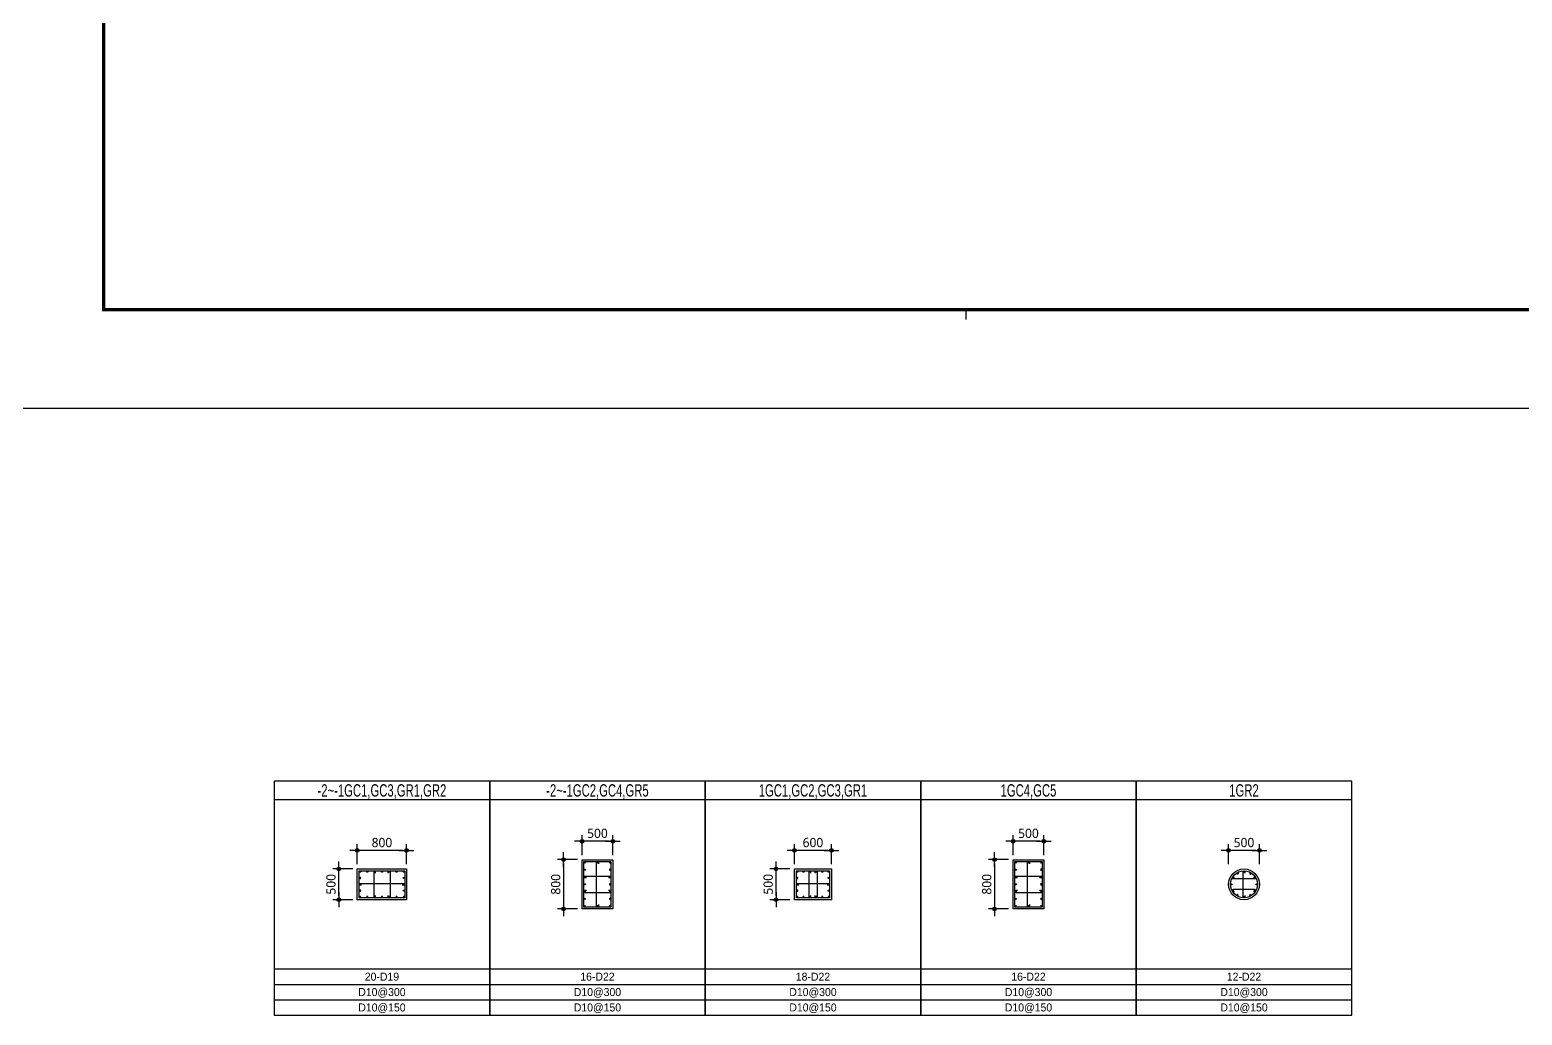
# Model space of a CAD drawing. Header units: millimetres. Extents: x 321717 to 696608, y -514806 to -16026.
# Drawn here: x 472662 to 496897, y -394555 to -378554 of the extents above; entities that cross this region are included whole.
import ezdxf
from ezdxf.enums import TextEntityAlignment as Align

# ---------------------------------------------------------------- set-up
doc = ezdxf.new("R2010")
doc.units = ezdxf.units.MM
doc.header["$LTSCALE"] = 65
doc.layers.get('Defpoints').update_dxf_attribs({"color": 145})
for name, color, linetype in [('BAR', 2, 'Continuous'), ('DIM', 7, 'Continuous'), ('EL4', 4, 'Continuous'), ('EL7', 7, 'Continuous'), ('EL8', 8, 'Continuous'), ('HOOP', 2, 'Continuous'), ('XREBAR', 1, 'Continuous')]:
    doc.layers.add(name, color=color, linetype=linetype)
doc.layers.add('TEXT', color=3, linetype='Continuous', lineweight=9)
doc.styles.add('돋음', font='Dotum.ttf')
doc.styles.add('맑은고딕', font='malgun_0.ttf')
doc.dimstyles.new('DIM_30', dxfattribs={"dimscale": 30, "dimtxt": 3, "dimasz": 1.2, "dimexe": 2, "dimexo": 1.5, "dimgap": 1, "dimtad": 1, "dimdec": 0, "dimdsep": 46, "dimtxsty": '맑은고딕', "dimblk1": 'DIMDOT', "dimblk2": 'DIMDOT', "dimsah": 1, "dimcen": 1, "dimdle": 2, "dimclrd": 7, "dimclre": 7, "dimclrt": 3, "dimadec": 0, "dimazin": 0, "dimtfac": 1, "dimtdec": 0, "dimtix": 1, "dimtmove": 2, "dimatfit": 3, "dimldrblk": 'DIMDOT', "dimfxl": 1, "dimtolj": 1, "dimarcsym": 0})

# ---------------------------------------------------------------- blocks, each defined once
blk = doc.blocks.new('dhs_sheet2e')
at = {"color": 7}
blk.add_line((20500.6, 1997.6), (20500.6, 1797.9), dxfattribs=at)
blk.add_lwpolyline([(84000, 0), (84000, 59329.4), (0, 59329.4), (0, 0)], close=True, dxfattribs=at)
at = {"color": 30, "const_width": 64.9}
blk.add_lwpolyline([(81003.6, 57331.7), (2996.4, 57331.7), (2996.4, 1997.6), (81003.6, 1997.6)], close=True, dxfattribs=at)
blk = doc.blocks.new('SDHSDHS')
at = {"color": 255, "xscale": 0.75, "yscale": 0.75, "zscale": 0.75}
blk.add_blockref('dhs_sheet2e', (0, 0), dxfattribs=at)
blk = doc.blocks.new('DIMDOT')
at = {"layer": 'DIM', "linetype": 'Continuous'}
blk.add_line((-2, 0), (2, 0), dxfattribs=at)
for radius in [0.5, 0.25]:
    blk.add_circle((0, 0), radius, dxfattribs=at)
blk = doc.blocks.new('*D150')
at = {"layer": 'Defpoints', "color": 0, "transparency": 16777216}
for p in [(507300, -134614), (507600, -134614), (507600, -135114)]:
    blk.add_point(p, dxfattribs=at)
at = {"layer": 'DIM', "color": 7, "lineweight": -2, "transparency": 16777216}
for p, q in [((507525, -134614), (507200, -134614)), ((507300, -135054), (507300, -134674)), ((507525, -135114), (507200, -135114))]:
    blk.add_line(p, q, dxfattribs=at)
at = {"layer": 'DIM', "color": 7, "lineweight": -2, "transparency": 16777216, "xscale": 60, "yscale": 60, "zscale": 60}
for p, rotation in [((507300, -134614), 90), ((507300, -135114), 270)]:
    blk.add_blockref('DIMDOT', p, dxfattribs=dict(at, rotation=rotation))
at = {"layer": 'DIM', "color": 3, "transparency": 16777216, "insert": (507173, -134864), "char_height": 150, "attachment_point": 5, "rotation": 90, "style": '맑은고딕'}
blk.add_mtext('\\A1;500', dxfattribs=at)
blk = doc.blocks.new('*D151')
at = {"layer": 'Defpoints', "color": 0, "transparency": 16777216}
for p in [(507600, -134314), (507600, -134614), (508400, -134614)]:
    blk.add_point(p, dxfattribs=at)
at = {"layer": 'DIM', "color": 7, "lineweight": -2, "transparency": 16777216}
for p, q in [((507600, -134539), (507600, -134214)), ((508400, -134539), (508400, -134214)), ((508340, -134314), (507660, -134314))]:
    blk.add_line(p, q, dxfattribs=at)
at = {"layer": 'DIM', "color": 7, "lineweight": -2, "transparency": 16777216, "xscale": 60, "yscale": 60, "zscale": 60, "rotation": 180}
blk.add_blockref('DIMDOT', (507600, -134314), dxfattribs=at)
at = {"layer": 'DIM', "color": 7, "lineweight": -2, "transparency": 16777216, "xscale": 60, "yscale": 60, "zscale": 60}
blk.add_blockref('DIMDOT', (508400, -134314), dxfattribs=at)
at = {"layer": 'DIM', "color": 3, "transparency": 16777216, "insert": (508000, -134187), "char_height": 150, "attachment_point": 5, "style": '맑은고딕'}
blk.add_mtext('\\A1;800', dxfattribs=at)
blk = doc.blocks.new('ST')
at = {"layer": 'BAR'}
blk.add_circle((0, 0), 14.5, dxfattribs=at)
blk = doc.blocks.new('BAR')
at = {"layer": 'BAR'}
blk.add_hatch(color=256, dxfattribs=at).paths.add_polyline_path([(0, -14.5, 1), (0, 14.5, 1)])
at = {"layer": 'BAR', "rotation": 180}
blk.add_blockref('ST', (0, 0), dxfattribs=at)
blk = doc.blocks.new('보')
at = {"layer": 'EL7'}
for p, q in [((0, -300), (3500, -300)), ((0, -3050), (3500, -3050))]:
    blk.add_line(p, q, dxfattribs=at)
blk.add_lwpolyline([(0, 0), (0, -3800), (3500, -3800), (3500, 0)], close=True, dxfattribs=at)
at = {"layer": 'EL8'}
for p, q in [((0, -3300), (3500, -3300)), ((0, -3550), (3500, -3550))]:
    blk.add_line(p, q, dxfattribs=at)
blk = doc.blocks.new('*D152')
at = {"layer": 'Defpoints', "color": 0, "transparency": 16777216}
for p in [(511250, -140364), (510950, -141164), (511250, -141164)]:
    blk.add_point(p, dxfattribs=at)
at = {"layer": 'DIM', "color": 7, "lineweight": -2, "transparency": 16777216}
for p, q in [((511175, -140364), (510850, -140364)), ((510950, -140424), (510950, -141104)), ((511175, -141164), (510850, -141164))]:
    blk.add_line(p, q, dxfattribs=at)
at = {"layer": 'DIM', "color": 7, "lineweight": -2, "transparency": 16777216, "xscale": 60, "yscale": 60, "zscale": 60}
for p, rotation in [((510950, -140364), 90), ((510950, -141164), 270)]:
    blk.add_blockref('DIMDOT', p, dxfattribs=dict(at, rotation=rotation))
at = {"layer": 'DIM', "color": 3, "transparency": 16777216, "insert": (510823, -140764), "char_height": 150, "attachment_point": 5, "rotation": 90, "style": '맑은고딕'}
blk.add_mtext('\\A1;800', dxfattribs=at)
blk = doc.blocks.new('*D195')
at = {"layer": 'Defpoints', "color": 0, "transparency": 16777216}
for p in [(511250, -140064), (511250, -140364), (511750, -140364)]:
    blk.add_point(p, dxfattribs=at)
at = {"layer": 'DIM', "color": 7, "lineweight": -2, "transparency": 16777216}
for p, q in [((511250, -140289), (511250, -139964)), ((511690, -140064), (511310, -140064)), ((511750, -140289), (511750, -139964))]:
    blk.add_line(p, q, dxfattribs=at)
at = {"layer": 'DIM', "color": 7, "lineweight": -2, "transparency": 16777216, "xscale": 60, "yscale": 60, "zscale": 60, "rotation": 180}
blk.add_blockref('DIMDOT', (511250, -140064), dxfattribs=at)
at = {"layer": 'DIM', "color": 7, "lineweight": -2, "transparency": 16777216, "xscale": 60, "yscale": 60, "zscale": 60}
blk.add_blockref('DIMDOT', (511750, -140064), dxfattribs=at)
at = {"layer": 'DIM', "color": 3, "transparency": 16777216, "insert": (511500, -139937), "char_height": 150, "attachment_point": 5, "style": '맑은고딕'}
blk.add_mtext('\\A1;500', dxfattribs=at)
blk = doc.blocks.new('*D196')
at = {"layer": 'Defpoints', "color": 0, "transparency": 16777216}
for p in [(514400, -134614), (514700, -134614), (514700, -135114)]:
    blk.add_point(p, dxfattribs=at)
at = {"layer": 'DIM', "color": 7, "lineweight": -2, "transparency": 16777216}
for p, q in [((514625, -134614), (514300, -134614)), ((514400, -135054), (514400, -134674)), ((514625, -135114), (514300, -135114))]:
    blk.add_line(p, q, dxfattribs=at)
at = {"layer": 'DIM', "color": 7, "lineweight": -2, "transparency": 16777216, "xscale": 60, "yscale": 60, "zscale": 60}
for p, rotation in [((514400, -134614), 90), ((514400, -135114), 270)]:
    blk.add_blockref('DIMDOT', p, dxfattribs=dict(at, rotation=rotation))
at = {"layer": 'DIM', "color": 3, "transparency": 16777216, "insert": (514273, -134864), "char_height": 150, "attachment_point": 5, "rotation": 90, "style": '맑은고딕'}
blk.add_mtext('\\A1;500', dxfattribs=at)
blk = doc.blocks.new('*D197')
at = {"layer": 'Defpoints', "color": 0, "transparency": 16777216}
for p in [(514700, -134314), (514700, -134614), (515300, -134614)]:
    blk.add_point(p, dxfattribs=at)
at = {"layer": 'DIM', "color": 7, "lineweight": -2, "transparency": 16777216}
for p, q in [((514700, -134539), (514700, -134214)), ((515300, -134539), (515300, -134214)), ((515240, -134314), (514760, -134314))]:
    blk.add_line(p, q, dxfattribs=at)
at = {"layer": 'DIM', "color": 7, "lineweight": -2, "transparency": 16777216, "xscale": 60, "yscale": 60, "zscale": 60, "rotation": 180}
blk.add_blockref('DIMDOT', (514700, -134314), dxfattribs=at)
at = {"layer": 'DIM', "color": 7, "lineweight": -2, "transparency": 16777216, "xscale": 60, "yscale": 60, "zscale": 60}
blk.add_blockref('DIMDOT', (515300, -134314), dxfattribs=at)
at = {"layer": 'DIM', "color": 3, "transparency": 16777216, "insert": (515000, -134187), "char_height": 150, "attachment_point": 5, "style": '맑은고딕'}
blk.add_mtext('\\A1;600', dxfattribs=at)
blk = doc.blocks.new('*D198')
at = {"layer": 'Defpoints', "color": 0, "transparency": 16777216}
for p in [(518250, -140364), (517950, -141164), (518250, -141164)]:
    blk.add_point(p, dxfattribs=at)
at = {"layer": 'DIM', "color": 7, "lineweight": -2, "transparency": 16777216}
for p, q in [((518175, -140364), (517850, -140364)), ((517950, -140424), (517950, -141104)), ((518175, -141164), (517850, -141164))]:
    blk.add_line(p, q, dxfattribs=at)
at = {"layer": 'DIM', "color": 7, "lineweight": -2, "transparency": 16777216, "xscale": 60, "yscale": 60, "zscale": 60}
for p, rotation in [((517950, -140364), 90), ((517950, -141164), 270)]:
    blk.add_blockref('DIMDOT', p, dxfattribs=dict(at, rotation=rotation))
at = {"layer": 'DIM', "color": 3, "transparency": 16777216, "insert": (517823, -140764), "char_height": 150, "attachment_point": 5, "rotation": 90, "style": '맑은고딕'}
blk.add_mtext('\\A1;800', dxfattribs=at)
blk = doc.blocks.new('*D199')
at = {"layer": 'Defpoints', "color": 0, "transparency": 16777216}
for p in [(518250, -140064), (518250, -140364), (518750, -140364)]:
    blk.add_point(p, dxfattribs=at)
at = {"layer": 'DIM', "color": 7, "lineweight": -2, "transparency": 16777216}
for p, q in [((518250, -140289), (518250, -139964)), ((518690, -140064), (518310, -140064)), ((518750, -140289), (518750, -139964))]:
    blk.add_line(p, q, dxfattribs=at)
at = {"layer": 'DIM', "color": 7, "lineweight": -2, "transparency": 16777216, "xscale": 60, "yscale": 60, "zscale": 60, "rotation": 180}
blk.add_blockref('DIMDOT', (518250, -140064), dxfattribs=at)
at = {"layer": 'DIM', "color": 7, "lineweight": -2, "transparency": 16777216, "xscale": 60, "yscale": 60, "zscale": 60}
blk.add_blockref('DIMDOT', (518750, -140064), dxfattribs=at)
at = {"layer": 'DIM', "color": 3, "transparency": 16777216, "insert": (518500, -139937), "char_height": 150, "attachment_point": 5, "style": '맑은고딕'}
blk.add_mtext('\\A1;500', dxfattribs=at)
blk = doc.blocks.new('*D200')
at = {"layer": 'Defpoints', "color": 0, "transparency": 16777216}
for p in [(521750, -134314), (521750, -134614), (522250, -134614)]:
    blk.add_point(p, dxfattribs=at)
at = {"layer": 'DIM', "color": 7, "lineweight": -2, "transparency": 16777216}
for p, q in [((521750, -134539), (521750, -134214)), ((522250, -134539), (522250, -134214)), ((522190, -134314), (521810, -134314))]:
    blk.add_line(p, q, dxfattribs=at)
at = {"layer": 'DIM', "color": 7, "lineweight": -2, "transparency": 16777216, "xscale": 60, "yscale": 60, "zscale": 60, "rotation": 180}
blk.add_blockref('DIMDOT', (521750, -134314), dxfattribs=at)
at = {"layer": 'DIM', "color": 7, "lineweight": -2, "transparency": 16777216, "xscale": 60, "yscale": 60, "zscale": 60}
blk.add_blockref('DIMDOT', (522250, -134314), dxfattribs=at)
at = {"layer": 'DIM', "color": 3, "transparency": 16777216, "insert": (522000, -134187), "char_height": 150, "attachment_point": 5, "style": '맑은고딕'}
blk.add_mtext('\\A1;500', dxfattribs=at)
blk = doc.blocks.new('sdhsths')
at = {"layer": 'BAR'}
blk.add_lwpolyline([(2120, 1905), (1380, 1905), (1380, 2345), (2120, 2345)], close=True, dxfattribs=at)
at = {"layer": 'EL4'}
blk.add_lwpolyline([(1350, 1875), (1350, 2375), (2150, 2375), (2150, 1875)], close=True, dxfattribs=at)
at = {"layer": 'HOOP'}
for points in [[(1646.7, 2305), (1646.7, 2330, 1), (1616.7, 2330), (1616.7, 1920, 1), (1646.7, 1920), (1646.7, 1945)], [(1853.3, 2305), (1853.3, 2330, -1), (1883.3, 2330), (1883.3, 1920, -1), (1853.3, 1920), (1853.3, 1945)], [(1420, 2110), (1395, 2110, -1), (1395, 2140), (2105, 2140, -1), (2105, 2110), (2080, 2110)]]:
    blk.add_lwpolyline(points, format="xyb", dxfattribs=at)
at = {"layer": 'BAR', "xscale": 0.6666666666666666, "yscale": 0.6666666666666666, "zscale": 0.6666666666666666, "rotation": 180}
for p in [(1395, 2330), (1513.3, 2330), (1631.7, 2330), (1750, 2330), (1868.3, 2330), (1986.7, 2330), (2105, 2330)]:
    blk.add_blockref('BAR', p, dxfattribs=at)
at = {"layer": 'BAR', "yscale": 0.6666666666666666, "zscale": 0.6666666666666666}
for p, xscale in [((1395, 2227.5), -0.6666666666666666), ((2105, 2227.5), 0.6666666666666666), ((1395, 2125), -0.6666666666666666), ((1395, 2022.5), -0.6666666666666666), ((2105, 2125), 0.6666666666666666), ((2105, 2022.5), 0.6666666666666666), ((1395, 1920), -0.6666666666666666), ((1513.3, 1920), -0.6666666666666666), ((1631.7, 1920), -0.6666666666666666), ((1750, 1920), -0.6666666666666666), ((1868.3, 1920), -0.6666666666666666), ((1986.7, 1920), -0.6666666666666666), ((2105, 1920), -0.6666666666666666)]:
    blk.add_blockref('BAR', p, dxfattribs=dict(at, xscale=xscale))
at = {"layer": 'EL7'}
blk.add_blockref('보', (0, 3800), dxfattribs=at)
at = {"layer": 'TEXT', "color": 6, "style": '돋음', "width": 0.7}
blk.add_text('-2~-1GC1,GC3,GR1,GR2', height=200, dxfattribs=at).set_placement((1750, 3650), align=Align.MIDDLE_CENTER)
at = {"layer": 'TEXT', "style": '돋음'}
for s, p in [('20-D19', (1750, 625)), ('D10@300', (1750, 375)), ('D10@150', (1750, 125))]:
    blk.add_text(s, height=130, dxfattribs=at).set_placement(p, align=Align.MIDDLE_CENTER)
at = {"layer": 'DIM'}
dim = blk.add_linear_dim(base=(1350, 2675), p1=(2150, 2375), p2=(1350, 2375), dimstyle='DIM_30', override={"dimscale": 50}, dxfattribs=at)
dim.commit()
dim.dimension.update_dxf_attribs({"geometry": '*D151', "text_midpoint": (1750, 2802.5), "insert": (-506250.1, 136989.4)})
dim = blk.add_linear_dim(base=(1050, 2375), p1=(1350, 1875), p2=(1350, 2375), angle=270, dimstyle='DIM_30', override={"dimscale": 50}, dxfattribs=at)
dim.commit()
dim.dimension.update_dxf_attribs({"geometry": '*D150', "text_midpoint": (922.5, 2125), "insert": (-506250.1, 136989.4)})
blk = doc.blocks.new('zsgwgaegsdths')
at = {"layer": 'BAR'}
blk.add_lwpolyline([(1970, 2495), (1970, 1755), (1530, 1755), (1530, 2495)], close=True, dxfattribs=at)
at = {"layer": 'EL4'}
blk.add_lwpolyline([(2000, 1725), (1500, 1725), (1500, 2525), (2000, 2525)], close=True, dxfattribs=at)
at = {"layer": 'HOOP'}
for points in [[(1765, 1795), (1765, 1770, -1), (1735, 1770), (1735, 2480, -1), (1765, 2480), (1765, 2455)], [(1570, 2228.3), (1545, 2228.3, -1), (1545, 2258.3), (1955, 2258.3, -1), (1955, 2228.3), (1930, 2228.3)], [(1570, 2021.7), (1545, 2021.7, 1), (1545, 1991.7), (1955, 1991.7, 1), (1955, 2021.7), (1930, 2021.7)]]:
    blk.add_lwpolyline(points, format="xyb", dxfattribs=at)
at = {"layer": 'BAR', "yscale": 0.6666666666666666, "zscale": 0.6666666666666666}
for p, xscale, rotation in [((1545, 2480), 0.6666666666666666, 270), ((1750, 2480), 0.6666666666666666, 90), ((1955, 2480), -0.6666666666666666, 90), ((1545, 2361.7), 0.6666666666666666, 270), ((1545, 2243.3), 0.6666666666666666, 270), ((1955, 2361.7), -0.6666666666666666, 90), ((1955, 2243.3), -0.6666666666666666, 90), ((1545, 2125), 0.6666666666666666, 270), ((1545, 2006.7), 0.6666666666666666, 270), ((1955, 2125), -0.6666666666666666, 90), ((1955, 2006.7), -0.6666666666666666, 90), ((1545, 1888.3), 0.6666666666666666, 270), ((1545, 1770), 0.6666666666666666, 270), ((1750, 1770), -0.6666666666666666, 90), ((1955, 1888.3), -0.6666666666666666, 90), ((1955, 1770), -0.6666666666666666, 90)]:
    blk.add_blockref('BAR', p, dxfattribs=dict(at, xscale=xscale, rotation=rotation))
at = {"layer": 'EL7'}
blk.add_blockref('보', (0, 3800), dxfattribs=at)
at = {"layer": 'TEXT', "color": 6, "style": '돋음', "width": 0.7}
blk.add_text('-2~-1GC2,GC4,GR5', height=200, dxfattribs=at).set_placement((1750, 3650), align=Align.MIDDLE_CENTER)
at = {"layer": 'TEXT', "style": '돋음'}
for s, p in [('16-D22', (1750, 625)), ('D10@300', (1750, 375)), ('D10@150', (1750, 125))]:
    blk.add_text(s, height=130, dxfattribs=at).set_placement(p, align=Align.MIDDLE_CENTER)
at = {"layer": 'DIM'}
dim = blk.add_linear_dim(base=(1500, 2825), p1=(2000, 2525), p2=(1500, 2525), dimstyle='DIM_30', override={"dimscale": 50}, dxfattribs=at)
dim.commit()
dim.dimension.update_dxf_attribs({"geometry": '*D195', "text_midpoint": (1750, 2952.5), "insert": (-509750.1, 142889.3)})
dim = blk.add_linear_dim(base=(1200, 1725), p1=(1500, 2525), p2=(1500, 1725), angle=90, dimstyle='DIM_30', override={"dimscale": 50}, dxfattribs=at)
dim.commit()
dim.dimension.update_dxf_attribs({"geometry": '*D152', "text_midpoint": (1072.5, 2125), "insert": (-509750.1, 142889.3)})
blk = doc.blocks.new('dfhwthseta')
at = {"layer": 'BAR'}
blk.add_lwpolyline([(2020, 1905), (1480, 1905), (1480, 2345), (2020, 2345)], close=True, dxfattribs=at)
at = {"layer": 'EL4'}
blk.add_lwpolyline([(1450, 1875), (1450, 2375), (2050, 2375), (2050, 1875)], close=True, dxfattribs=at)
at = {"layer": 'HOOP'}
for points in [[(1714, 2305), (1714, 2330, 1), (1684, 2330), (1684, 1920, 1), (1714, 1920), (1714, 1945)], [(1786, 2305), (1786, 2330, -1), (1816, 2330), (1816, 1920, -1), (1786, 1920), (1786, 1945)], [(1520, 2110), (1495, 2110, -1), (1495, 2140), (2005, 2140, -1), (2005, 2110), (1980, 2110)]]:
    blk.add_lwpolyline(points, format="xyb", dxfattribs=at)
at = {"layer": 'BAR', "xscale": 0.6666666666666666, "yscale": 0.6666666666666666, "zscale": 0.6666666666666666, "rotation": 180}
for p in [(1495, 2330), (1597, 2330), (1699, 2330), (1801, 2330), (1903, 2330), (2005, 2330)]:
    blk.add_blockref('BAR', p, dxfattribs=at)
at = {"layer": 'BAR', "yscale": 0.6666666666666666, "zscale": 0.6666666666666666}
for p, xscale in [((1495, 2227.5), -0.6666666666666666), ((2005, 2227.5), 0.6666666666666666), ((1495, 2125), -0.6666666666666666), ((1495, 2022.5), -0.6666666666666666), ((2005, 2125), 0.6666666666666666), ((2005, 2022.5), 0.6666666666666666), ((1495, 1920), -0.6666666666666666), ((1597, 1920), -0.6666666666666666), ((1699, 1920), -0.6666666666666666), ((1801, 1920), -0.6666666666666666), ((1903, 1920), -0.6666666666666666), ((2005, 1920), -0.6666666666666666)]:
    blk.add_blockref('BAR', p, dxfattribs=dict(at, xscale=xscale))
at = {"layer": 'EL7'}
blk.add_blockref('보', (0, 3800), dxfattribs=at)
at = {"layer": 'TEXT', "color": 6, "style": '돋음', "width": 0.7}
blk.add_text('1GC1,GC2,GC3,GR1', height=200, dxfattribs=at).set_placement((1750, 3650), align=Align.MIDDLE_CENTER)
at = {"layer": 'TEXT', "style": '돋음'}
for s, p in [('18-D22', (1750, 625)), ('D10@300', (1750, 375)), ('D10@150', (1750, 125))]:
    blk.add_text(s, height=130, dxfattribs=at).set_placement(p, align=Align.MIDDLE_CENTER)
at = {"layer": 'DIM'}
dim = blk.add_linear_dim(base=(1450, 2675), p1=(2050, 2375), p2=(1450, 2375), dimstyle='DIM_30', override={"dimscale": 50}, dxfattribs=at)
dim.commit()
dim.dimension.update_dxf_attribs({"geometry": '*D197', "text_midpoint": (1750, 2802.5), "insert": (-513250.1, 136989.4)})
dim = blk.add_linear_dim(base=(1150, 2375), p1=(1450, 1875), p2=(1450, 2375), angle=270, dimstyle='DIM_30', override={"dimscale": 50}, dxfattribs=at)
dim.commit()
dim.dimension.update_dxf_attribs({"geometry": '*D196', "text_midpoint": (1022.5, 2125), "insert": (-513250.1, 136989.4)})
blk = doc.blocks.new('Sddhsrjhsrase')
at = {"layer": 'BAR'}
blk.add_lwpolyline([(1970, 2495), (1970, 1755), (1530, 1755), (1530, 2495)], close=True, dxfattribs=at)
at = {"layer": 'EL4'}
blk.add_lwpolyline([(2000, 1725), (1500, 1725), (1500, 2525), (2000, 2525)], close=True, dxfattribs=at)
at = {"layer": 'HOOP'}
for points in [[(1765, 1795), (1765, 1770, -1), (1735, 1770), (1735, 2480, -1), (1765, 2480), (1765, 2455)], [(1570, 2228.3), (1545, 2228.3, -1), (1545, 2258.3), (1955, 2258.3, -1), (1955, 2228.3), (1930, 2228.3)], [(1570, 2021.7), (1545, 2021.7, 1), (1545, 1991.7), (1955, 1991.7, 1), (1955, 2021.7), (1930, 2021.7)]]:
    blk.add_lwpolyline(points, format="xyb", dxfattribs=at)
at = {"layer": 'BAR', "yscale": 0.6666666666666666, "zscale": 0.6666666666666666}
for p, xscale, rotation in [((1545, 2480), 0.6666666666666666, 270), ((1750, 2480), 0.6666666666666666, 90), ((1955, 2480), -0.6666666666666666, 90), ((1545, 2361.7), 0.6666666666666666, 270), ((1545, 2243.3), 0.6666666666666666, 270), ((1955, 2361.7), -0.6666666666666666, 90), ((1955, 2243.3), -0.6666666666666666, 90), ((1545, 2125), 0.6666666666666666, 270), ((1545, 2006.7), 0.6666666666666666, 270), ((1955, 2125), -0.6666666666666666, 90), ((1955, 2006.7), -0.6666666666666666, 90), ((1545, 1888.3), 0.6666666666666666, 270), ((1545, 1770), 0.6666666666666666, 270), ((1750, 1770), -0.6666666666666666, 90), ((1955, 1888.3), -0.6666666666666666, 90), ((1955, 1770), -0.6666666666666666, 90)]:
    blk.add_blockref('BAR', p, dxfattribs=dict(at, xscale=xscale, rotation=rotation))
at = {"layer": 'EL7'}
blk.add_blockref('보', (0, 3800), dxfattribs=at)
at = {"layer": 'TEXT', "color": 6, "style": '돋음', "width": 0.7}
blk.add_text('1GC4,GC5', height=200, dxfattribs=at).set_placement((1750, 3650), align=Align.MIDDLE_CENTER)
at = {"layer": 'TEXT', "style": '돋음'}
for s, p in [('16-D22', (1750, 625)), ('D10@300', (1750, 375)), ('D10@150', (1750, 125))]:
    blk.add_text(s, height=130, dxfattribs=at).set_placement(p, align=Align.MIDDLE_CENTER)
at = {"layer": 'DIM'}
dim = blk.add_linear_dim(base=(1500, 2825), p1=(2000, 2525), p2=(1500, 2525), dimstyle='DIM_30', override={"dimscale": 50}, dxfattribs=at)
dim.commit()
dim.dimension.update_dxf_attribs({"geometry": '*D199', "text_midpoint": (1750, 2952.5), "insert": (-516750.1, 142889.3)})
dim = blk.add_linear_dim(base=(1200, 1725), p1=(1500, 2525), p2=(1500, 1725), angle=90, dimstyle='DIM_30', override={"dimscale": 50}, dxfattribs=at)
dim.commit()
dim.dimension.update_dxf_attribs({"geometry": '*D198', "text_midpoint": (1072.5, 2125), "insert": (-516750.1, 142889.3)})
blk = doc.blocks.new('sthrfjhsrh')
at = {"layer": 'BAR'}
blk.add_circle((1750, 2125), 220, dxfattribs=at)
at = {"layer": 'EL4'}
blk.add_circle((1750, 2125), 250, dxfattribs=at)
at = {"layer": 'HOOP'}
for points in [[(1903.2, 2241.3), (1928.2, 2241.3, -1), (1928.2, 2211.3), (1571.8, 2211.3, -1), (1571.8, 2241.3), (1596.8, 2241.3)], [(1765, 1945), (1765, 1920, -1), (1735, 1920), (1735, 2330, -1), (1765, 2330), (1765, 2305)], [(1903.2, 2008.7), (1928.2, 2008.7, 1), (1928.2, 2038.7), (1571.8, 2038.7, 1), (1571.8, 2008.7), (1596.8, 2008.7)]]:
    blk.add_lwpolyline(points, format="xyb", dxfattribs=at)
at = {"layer": 'BAR', "yscale": 0.6666666666666666, "zscale": 0.6666666666666666}
for p, xscale, rotation in [((1571.8, 2226.3), 0.6666666666666666, 90), ((1646.8, 2302), 0.6666666666666666, 90), ((1750, 2330), 0.6666666666666666, 90), ((1853.2, 2302), -0.6666666666666666, 270.0000000000055), ((1928.2, 2226.3), -0.6666666666666666, 270.0000000000055), ((1545, 2125), 0.6666666666666666, 90), ((1571.8, 2023.7), -0.6666666666666666, 90.00000000001127), ((1646.8, 1948), -0.6666666666666666, 90.00000000001127), ((1853.2, 1948), 0.6666666666666666, 270.0000000000058), ((1928.2, 2023.7), 0.6666666666666666, 270.0000000000058), ((1955, 2125), 0.6666666666666666, 90), ((1750, 1920), 0.6666666666666666, 90)]:
    blk.add_blockref('BAR', p, dxfattribs=dict(at, xscale=xscale, rotation=rotation))
at = {"layer": 'EL7'}
blk.add_blockref('보', (0, 3800), dxfattribs=at)
at = {"layer": 'TEXT', "color": 6, "style": '돋음', "width": 0.7}
blk.add_text('1GR2', height=200, dxfattribs=at).set_placement((1750, 3650), align=Align.MIDDLE_CENTER)
at = {"layer": 'TEXT', "style": '돋음'}
for s, p in [('12-D22', (1750, 625)), ('D10@300', (1750, 375)), ('D10@150', (1750, 125))]:
    blk.add_text(s, height=130, dxfattribs=at).set_placement(p, align=Align.MIDDLE_CENTER)
at = {"layer": 'DIM'}
dim = blk.add_linear_dim(base=(1500, 2675), p1=(2000, 2375), p2=(1500, 2375), dimstyle='DIM_30', override={"dimscale": 50}, dxfattribs=at)
dim.commit()
dim.dimension.update_dxf_attribs({"geometry": '*D200', "text_midpoint": (1750, 2802.5), "insert": (-520250.1, 136989.4)})

msp = doc.modelspace()

# ---------------------------------------------------------------- block references
at = {"layer": 'DIM'}
for name, p in [('sdhsths', (476630.1, -394555.1)), ('zsgwgaegsdths', (480130.1, -394555.1)), ('dfhwthseta', (483630.1, -394555.1)), ('Sddhsrjhsrase', (487130.1, -394555.1)), ('sthrfjhsrh', (490630.1, -394555.1))]:
    msp.add_blockref(name, p, dxfattribs=at)
at = {"layer": 'XREBAR', "xscale": 1.066666667546955, "yscale": 1.066666667546955, "zscale": 1.066666667546955}
msp.add_blockref('SDHSDHS', (471463.6, -384695.8), dxfattribs=at)

doc.saveas('drawing.dxf')
